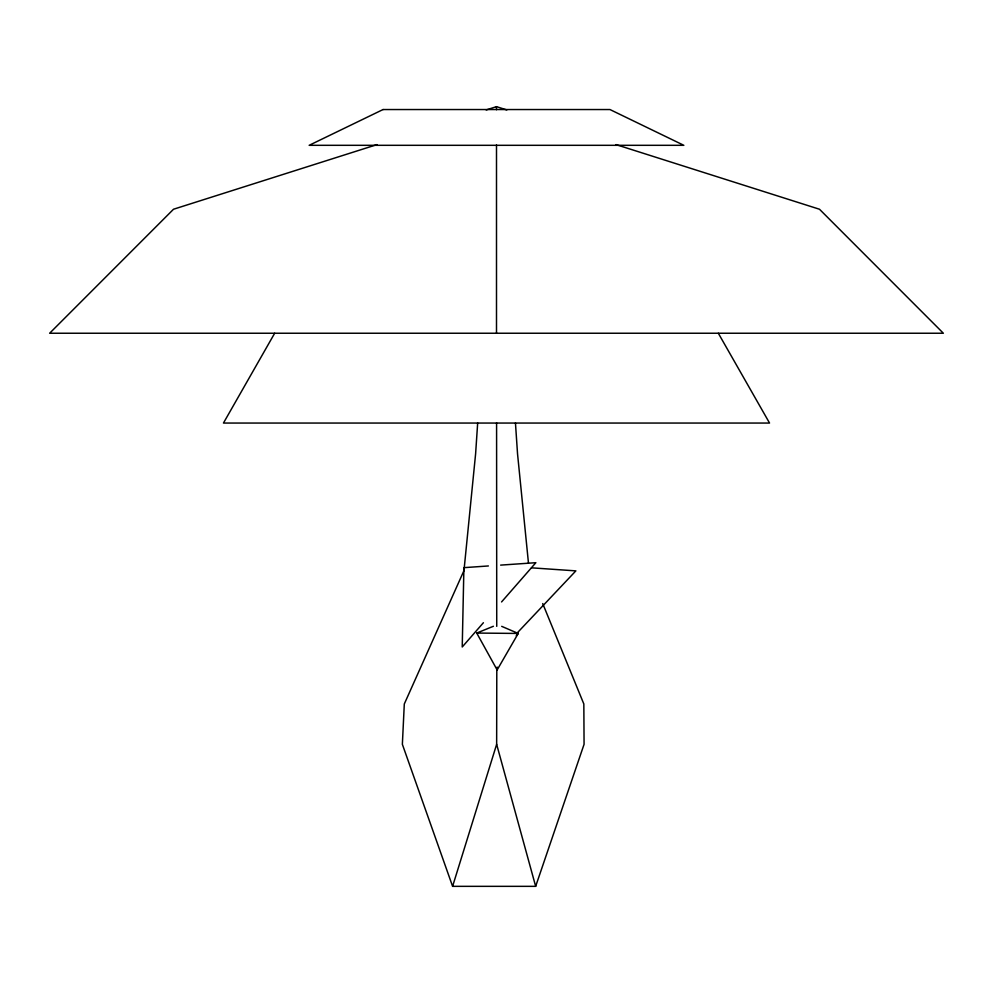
<?xml version="1.0" encoding="UTF-8"?>
<svg xmlns="http://www.w3.org/2000/svg" width="993" height="993" viewBox="0 0 993 993"><rect width="100%" height="100%" fill="white"/><g stroke="black" fill="none" stroke-linecap="round" stroke-linejoin="round"><path stroke-width="1.49" d="M496.5 333.238L496.5 144.928M496.5 109.714L496.5 106.661L506.827 109.938M477.67 423.018L475.61 453.838L463.979 570.59L404.3 703.987L402.364 744.316L452.597 886.339L535.661 886.339L496.649 744.316L496.798 668.165M493.397 626.273L476.739 633.062L497.145 669.952L497.17 667.073M452.597 886.339L496.649 744.316M535.661 886.339L584.07 744.316L583.834 703.987L542.724 603.583M274.664 333.263L223.45 423.055L769.55 423.055L718.336 333.263M497.145 669.952L518.222 633.447L501.688 626.347M483.405 622.723L462.229 646.977L463.905 567.661L488.395 565.96M501.564 601.944L535.86 562.696L500.646 565.116M516.236 635.719L518.222 633.447L476.739 633.062M517.303 632.839L575.866 570.876L531.466 567.822M377.042 144.593L173.514 209.238L49.65 333.238L943.35 333.238L819.486 209.238L615.958 144.593M486.173 109.938L496.5 106.661M528.45 562.907L517.539 453.838L515.454 423.018M496.587 422.857L496.736 626.347M383.05 109.54L309.158 145.313L683.842 145.313L609.95 109.54L383.05 109.54"/></g></svg>
